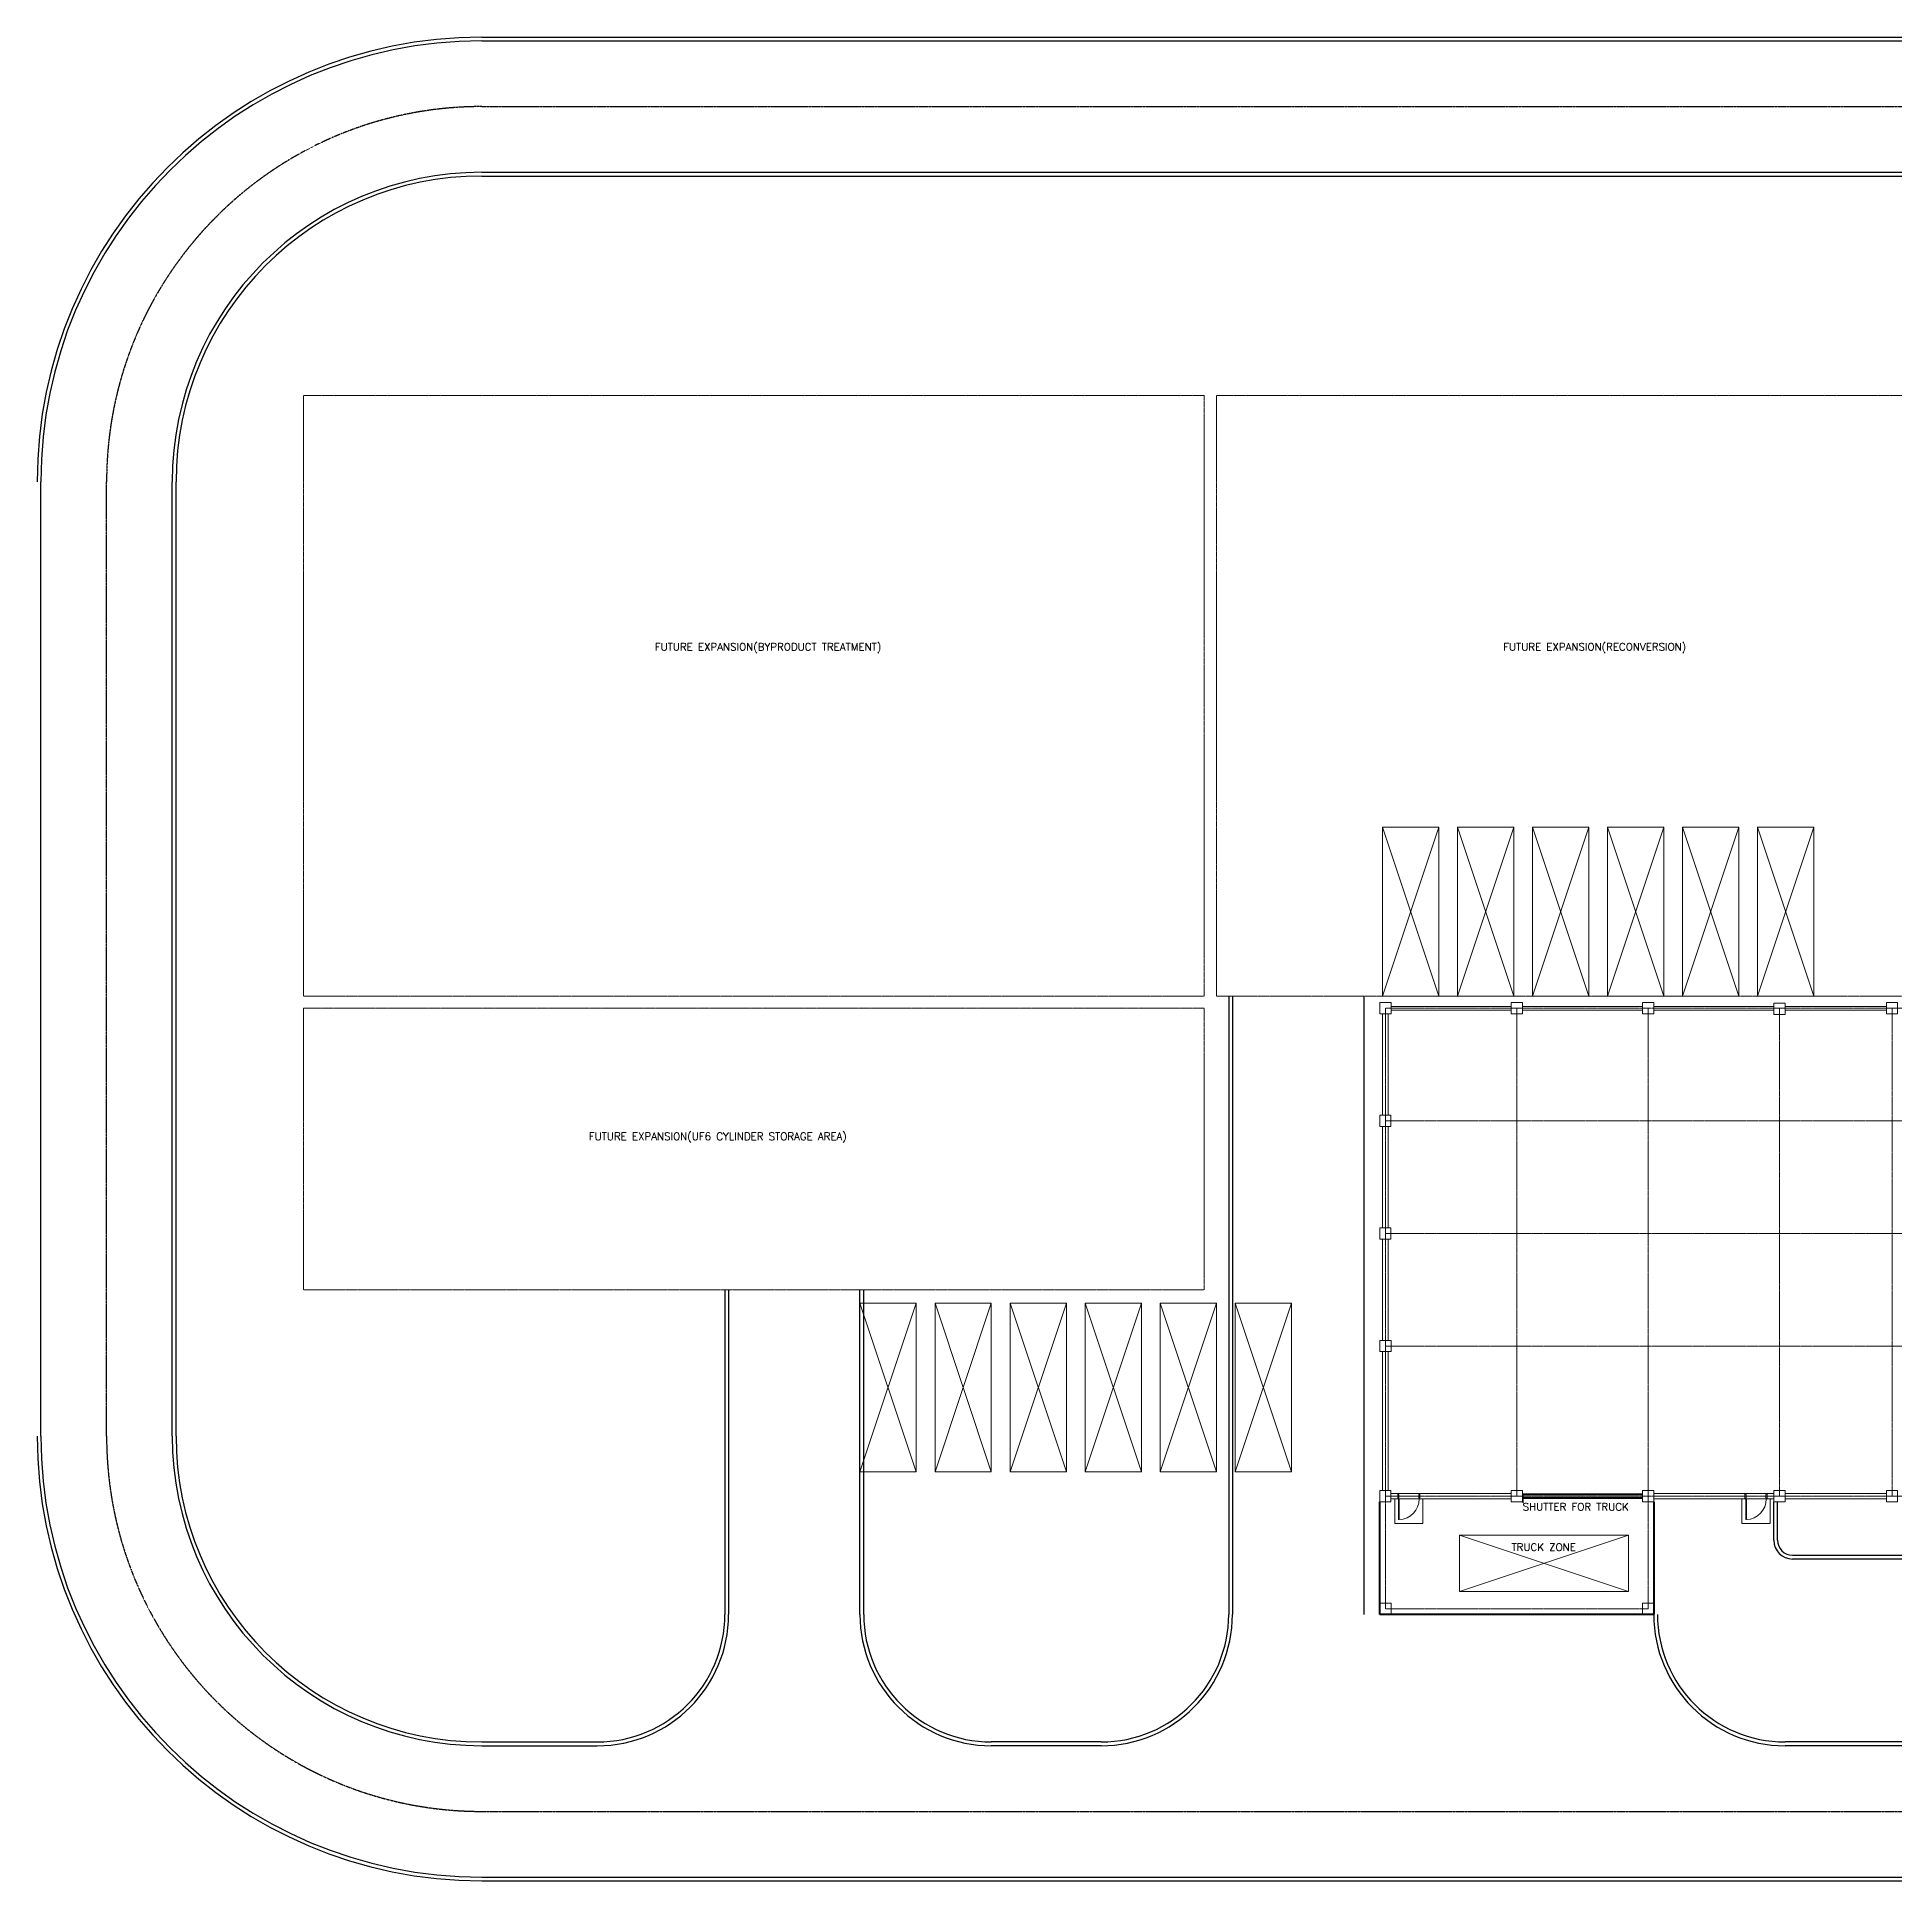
# Model space of a CAD drawing. Extents: x -59767 to 1106559, y -1290 to 1129522.
# Drawn here: x 480064 to 579064, y 860678 to 958928 of the extents above; entities that cross this region are included whole.
import ezdxf
from ezdxf.enums import TextEntityAlignment as Align

# ---------------------------------------------------------------- set-up
doc = ezdxf.new("R2010")
doc.units = 0
for name, pattern in [('CENTER', [2, 1.25, -0.25, 0.25, -0.25]), ('HIDDEN', [0.375, 0.25, -0.125]), ('HIDDEN2', [0.1875, 0.125, -0.0625]), ('PHANTOM', [2.5, 1.25, -0.25, 0.25, -0.25, 0.25, -0.25])]:
    doc.linetypes.add(name, pattern=pattern)
for name, color, linetype in [('1', 2, 'CONTINUOUS'), ('CY', 4, 'CONTINUOUS'), ('Y', 2, 'CONTINUOUS')]:
    doc.layers.add(name, color=color, linetype=linetype)
for name, color, linetype, lineweight in [('COLUMN', 2, 'CONTINUOUS', 9), ('DOOR', 4, 'CONTINUOUS', 9), ('TEXT', 3, 'CONTINUOUS', 9), ('WALL', 7, 'CONTINUOUS', 9), ('WALL_200', 3, 'CONTINUOUS', 9), ('WALL_300', 7, 'CONTINUOUS', 9), ('가는선', 1, 'CONTINUOUS', 9), ('가상선', 252, 'PHANTOM', 9), ('중간선', 5, 'CONTINUOUS', 9), ('중심선', 1, 'CENTER', 9)]:
    doc.layers.add(name, color=color, linetype=linetype, lineweight=lineweight)
doc.styles.get("Standard").update_dxf_attribs({"font": 'romans.shx', "bigfont": 'whtgtxt.shx'})

# ---------------------------------------------------------------- blocks, each defined once
blk = doc.blocks.new('column600')
at = {"layer": 'COLUMN', "linetype": 'Continuous'}
blk.add_lwpolyline([(-300, -300), (300, -300), (300, 300), (-300, 300)], close=True, dxfattribs=at)

msp = doc.modelspace()

# ---------------------------------------------------------------- linework, layer by layer
at = {"layer": '1', "linetype": 'Continuous'}
msp.add_line((559263.4, 880827.8), (559263.4, 881227.8), dxfattribs=at)
at = {"layer": 'CY'}
for p, q in [((503763.9, 958927.8), (710613.9, 958927.8)), ((503763.9, 958727.8), (710613.9, 958727.8)), ((503763.9, 951727.8), (587863.9, 951727.8)), ((503763.9, 951527.8), (587863.9, 951527.8)), ((480263.9, 884377.8), (480263.9, 935227.8)), ((487263.9, 884377.8), (487263.9, 935227.8)), ((487463.9, 884377.8), (487463.9, 935227.8)), ((543563.7, 907827.8), (543563.7, 874877.8)), ((543763.7, 907827.8), (543763.7, 874877.8)), ((550763.7, 907827.8), (550763.7, 874877.8)), ((516713.4, 892177.8), (516713.4, 874877.8)), ((516913.4, 892177.8), (516913.4, 874877.8)), ((523913.4, 874877.8), (523913.4, 892177.8)), ((524113.4, 874877.8), (524113.4, 892177.8)), ((572613.9, 878827), (572613.9, 880877)), ((572813.9, 878827), (572813.9, 880877)), ((573613.9, 878027), (590863.9, 878027)), ((590863.9, 877827), (573613.9, 877827)), ((523913.4, 874877.8), (523913.4, 874877.8)), ((503763.9, 868077.8), (509913.4, 868077.8)), ((503763.9, 867877.8), (509913.4, 867877.8)), ((536763.7, 868077.8), (530913.4, 868077.8)), ((536763.7, 867877.8), (530913.4, 867877.8)), ((593863.9, 868077.8), (573214.9, 868077.8)), ((593863.9, 867877.8), (573214.9, 867877.8)), ((503763.9, 860877.8), (587489.7, 860877.8)), ((503763.9, 860677.8), (587489.7, 860677.8))]:
    msp.add_line(p, q, dxfattribs=at)
at = {"layer": 'CY', "color": 1, "linetype": 'CENTER', "ltscale": 10}
for p, q in [((503763.9, 955227.8), (710613.9, 955227.8)), ((483763.9, 884377.8), (483763.9, 935227.8)), ((503763.9, 864377.8), (730613.9, 864377.8))]:
    msp.add_line(p, q, dxfattribs=at)
at = {"layer": 'CY'}
for centre, radius, start, end in [((503763.9, 935227.8), 23700, 90, 180), ((503763.9, 935227.8), 23500, 90, 180), ((503763.9, 935227.8), 16500, 90, 180), ((503763.9, 935227.8), 16300, 90, 180), ((503763.9, 884377.8), 23700, 180, 270), ((503763.9, 884377.8), 23500, 180, 270), ((503763.9, 884377.8), 16500, 180, 270), ((503763.9, 884377.8), 16300, 180, 270), ((573613.9, 878827), 1000, 180, 270), ((573613.9, 878827), 800, 180, 270), ((509913.4, 874877.8), 7000, 270, 0), ((509913.4, 874877.8), 6800, 270, 0), ((530913.4, 874877.8), 7000, 180, 270), ((530913.4, 874877.8), 6800, 180, 270), ((536763.7, 874877.8), 7000, 270, 0), ((536763.7, 874877.8), 6800, 270, 0), ((573214.9, 874877.8), 7000, 180, 270), ((573214.9, 874877.8), 6800, 180, 270)]:
    msp.add_arc(centre, radius, start, end, dxfattribs=at)
at = {"layer": 'CY', "color": 1, "linetype": 'CENTER', "ltscale": 10}
for centre, start, end in [((503763.9, 935227.8), 90, 180), ((503763.9, 884377.8), 180, 270)]:
    msp.add_arc(centre, 20000, start, end, dxfattribs=at)
at = {"layer": 'DOOR', "color": 0, "linetype": 'HIDDEN', "lineweight": 60}
for p, q in [((565613, 881268.5), (559213, 881268.5)), ((565613.4, 881064.1), (559213.4, 881064.1))]:
    msp.add_line(p, q, dxfattribs=at)
at = {"layer": 'WALL', "color": 0}
for p, q in [((552570.9, 881057.8), (552570.9, 881297.8)), ((553754.9, 881057.8), (553754.9, 881297.8)), ((571071.9, 881057.8), (571071.9, 881297.8)), ((572255.9, 881057.8), (572255.9, 881297.8)), ((552612.9, 881027.8), (552660.9, 881027.8)), ((552612.9, 881027.8), (552612.9, 879927.8)), ((552652.9, 881027.8), (552652.9, 879927.8)), ((553712.9, 881027.8), (553664.9, 881027.8)), ((571113.9, 881027.8), (571113.9, 879927.8)), ((571113.9, 881027.8), (571161.9, 881027.8)), ((571153.9, 881027.8), (571153.9, 879927.8)), ((572213.9, 881027.8), (572165.9, 881027.8)), ((552612.9, 879927.8), (552652.9, 879927.8)), ((571113.9, 879927.8), (571153.9, 879927.8))]:
    msp.add_line(p, q, dxfattribs=at)
at = {"layer": 'WALL', "color": 0, "linetype": 'HIDDEN', "lineweight": 60}
for p, q in [((551614.9, 874877.8), (551614.4, 880877.8)), ((566214.9, 880877.8), (566214.9, 874877.8)), ((566214.9, 874877.8), (551614.9, 874877.8))]:
    msp.add_line(p, q, dxfattribs=at)
at = {"layer": 'WALL', "color": 0}
for points in [[(552570.9, 881027.8), (552570.9, 881327.8), (552612.9, 881327.8), (552612.9, 881267.8), (552630.9, 881267.8), (552630.9, 881087.8), (552612.9, 881087.8), (552612.9, 881027.8)], [(553754.9, 881027.8), (553754.9, 881327.8), (553712.9, 881327.8), (553712.9, 881267.8), (553694.9, 881267.8), (553694.9, 881087.8), (553712.9, 881087.8), (553712.9, 881027.8)], [(571071.9, 881027.8), (571071.9, 881327.8), (571113.9, 881327.8), (571113.9, 881267.8), (571131.9, 881267.8), (571131.9, 881087.8), (571113.9, 881087.8), (571113.9, 881027.8)], [(572255.9, 881027.8), (572255.9, 881327.8), (572213.9, 881327.8), (572213.9, 881267.8), (572195.9, 881267.8), (572195.9, 881087.8), (572213.9, 881087.8), (572213.9, 881027.8)]]:
    msp.add_lwpolyline(points, close=True, dxfattribs=at)
at = {"layer": 'WALL_200', "ltscale": 0.5}
for p, q in [((552212.9, 907277.8), (558613.4, 907277.8)), ((552212.9, 907077.8), (558613.4, 907077.8)), ((559213.4, 907277.8), (565613.9, 907277.8)), ((559213.4, 907077.8), (565613.9, 907077.8)), ((566213.9, 907277.8), (572613.9, 907277.8)), ((566213.9, 907077.8), (572613.9, 907077.8)), ((573213.9, 907277.8), (578613.9, 907277.8)), ((573213.9, 907077.8), (578613.9, 907077.8))]:
    msp.add_line(p, q, dxfattribs=at)
at = {"layer": 'WALL_300', "lineweight": 9}
for p, q in [((551762.8, 901477.8), (551762.8, 906877.8)), ((552062.9, 901477.8), (552062.9, 906877.8)), ((551762.8, 895477.8), (551762.8, 900877.8)), ((552062.9, 895477.8), (552062.9, 900877.8)), ((551762.8, 889477.8), (551762.8, 894877.8)), ((552062.9, 889477.8), (552062.9, 894877.8)), ((551762.8, 881477.8), (551762.8, 888877.8)), ((552062.9, 881477.8), (552062.9, 888877.8))]:
    msp.add_line(p, q, dxfattribs=at)
at = {"layer": 'WALL_300', "linetype": 'Continuous', "lineweight": 9}
for p, q in [((552212.9, 881327.8), (558612.9, 881327.8)), ((566213.9, 881327.8), (572613.9, 881327.8)), ((573213.9, 881327.8), (578613.9, 881327.8)), ((552212.9, 881027.8), (558612.9, 881027.8)), ((566213.9, 881027.8), (572613.9, 881027.8)), ((573213.9, 881027.8), (578613.9, 881027.8))]:
    msp.add_line(p, q, dxfattribs=at)
for points in [[(553912.9, 879727.8), (552412.9, 879727.8), (552412.9, 881027.8), (553912.9, 881027.8)], [(572413.9, 879727.8), (570913.9, 879727.8), (570913.9, 881027.8), (572413.9, 881027.8)]]:
    msp.add_lwpolyline(points, close=True, dxfattribs=at)
for centre in [(552612.9, 881027.8), (571113.9, 881027.8)]:
    msp.add_arc(centre, 1100, 272.083942, 0, dxfattribs=at)
at = {"layer": 'Y', "linetype": 'HIDDEN2', "ltscale": 5}
for p, q in [((559263.4, 881268.5), (565613.9, 881268.5)), ((559263.4, 881064.1), (565613.9, 881064.1))]:
    msp.add_line(p, q, dxfattribs=at)
at = {"layer": '가는선', "lineweight": 9}
for p, q in [((551753.3, 916827.8), (554753.3, 916827.8)), ((555753.3, 916827.8), (558753.3, 916827.8)), ((559753.3, 916827.8), (562753.3, 916827.8)), ((563753.3, 916827.8), (566753.3, 916827.8)), ((567753.3, 916827.8), (570753.3, 916827.8)), ((571753.3, 916827.8), (574753.3, 916827.8)), ((551753.3, 907827.8), (554753.3, 907827.8)), ((555753.3, 907827.8), (558753.3, 907827.8)), ((559753.3, 907827.8), (562753.3, 907827.8)), ((563753.3, 907827.8), (566753.3, 907827.8)), ((567753.3, 907827.8), (570753.3, 907827.8)), ((571753.3, 907827.8), (574753.3, 907827.8)), ((523913.4, 891467.3), (526913.4, 891467.3)), ((527913.4, 891467.3), (530913.4, 891467.3)), ((531913.4, 891467.3), (534913.4, 891467.3)), ((535913.4, 891467.3), (538913.4, 891467.3)), ((539913.4, 891467.3), (542913.4, 891467.3)), ((543913.4, 891467.3), (546913.4, 891467.3)), ((523913.4, 882467.3), (526913.4, 882467.3)), ((527913.4, 882467.3), (530913.4, 882467.3)), ((531913.4, 882467.3), (534913.4, 882467.3)), ((535913.4, 882467.3), (538913.4, 882467.3)), ((539913.4, 882467.3), (542913.4, 882467.3)), ((543913.4, 882467.3), (546913.4, 882467.3)), ((555869.6, 879099.4), (555869.6, 876099.4)), ((564869.6, 879099.4), (564869.6, 876099.4))]:
    msp.add_line(p, q, dxfattribs=at)
at = {"layer": '가는선'}
for p, q in [((551753.3, 907827.8), (551753.3, 916827.8)), ((554753.3, 916827.8), (551753.3, 907827.8)), ((551753.3, 916827.8), (554753.3, 907827.8)), ((554753.3, 907827.8), (554753.3, 916827.8)), ((555753.3, 907827.8), (555753.3, 916827.8)), ((558753.3, 916827.8), (555753.3, 907827.8)), ((555753.3, 916827.8), (558753.3, 907827.8)), ((558753.3, 907827.8), (558753.3, 916827.8)), ((559753.3, 907827.8), (559753.3, 916827.8)), ((562753.3, 916827.8), (559753.3, 907827.8)), ((559753.3, 916827.8), (562753.3, 907827.8)), ((562753.3, 907827.8), (562753.3, 916827.8)), ((563753.3, 907827.8), (563753.3, 916827.8)), ((566753.3, 916827.8), (563753.3, 907827.8)), ((563753.3, 916827.8), (566753.3, 907827.8)), ((566753.3, 907827.8), (566753.3, 916827.8)), ((567753.3, 907827.8), (567753.3, 916827.8)), ((570753.3, 916827.8), (567753.3, 907827.8)), ((567753.3, 916827.8), (570753.3, 907827.8)), ((570753.3, 907827.8), (570753.3, 916827.8)), ((571753.3, 907827.8), (571753.3, 916827.8)), ((574753.3, 916827.8), (571753.3, 907827.8)), ((571753.3, 916827.8), (574753.3, 907827.8)), ((574753.3, 907827.8), (574753.3, 916827.8)), ((523913.4, 882467.3), (523913.4, 891467.3)), ((526913.4, 891467.3), (523913.4, 882467.3)), ((523913.4, 891467.3), (526913.4, 882467.3)), ((526913.4, 882467.3), (526913.4, 891467.3)), ((527913.4, 882467.3), (527913.4, 891467.3)), ((530913.4, 891467.3), (527913.4, 882467.3)), ((527913.4, 891467.3), (530913.4, 882467.3)), ((530913.4, 882467.3), (530913.4, 891467.3)), ((531913.4, 882467.3), (531913.4, 891467.3)), ((534913.4, 891467.3), (531913.4, 882467.3)), ((531913.4, 891467.3), (534913.4, 882467.3)), ((534913.4, 882467.3), (534913.4, 891467.3)), ((535913.4, 882467.3), (535913.4, 891467.3)), ((538913.4, 891467.3), (535913.4, 882467.3)), ((535913.4, 891467.3), (538913.4, 882467.3)), ((538913.4, 882467.3), (538913.4, 891467.3)), ((539913.4, 882467.3), (539913.4, 891467.3)), ((542913.4, 891467.3), (539913.4, 882467.3)), ((539913.4, 891467.3), (542913.4, 882467.3)), ((542913.4, 882467.3), (542913.4, 891467.3)), ((543913.4, 882467.3), (543913.4, 891467.3)), ((546913.4, 891467.3), (543913.4, 882467.3)), ((543913.4, 891467.3), (546913.4, 882467.3)), ((546913.4, 882467.3), (546913.4, 891467.3)), ((555869.6, 879099.4), (564869.6, 879099.4)), ((564869.6, 876099.4), (555869.6, 879099.4)), ((564869.6, 879099.4), (555869.6, 876099.4)), ((555869.6, 876099.4), (564869.6, 876099.4))]:
    msp.add_line(p, q, dxfattribs=at)
at = {"layer": '가상선', "lineweight": 9}
for points in [[(494263.9, 939827.8), (542263.9, 939827.8), (542263.9, 907827.8), (494263.9, 907827.8)], [(542913.9, 939827.8), (584913.9, 939827.8), (584913.9, 907827.8), (542913.9, 907827.8)], [(494263.9, 907177.8), (542263.9, 907177.8), (542263.9, 892177.8), (494263.9, 892177.8)]]:
    msp.add_lwpolyline(points, close=True, dxfattribs=at)
at = {"layer": '중간선', "color": 2}
for p, q in [((551614.9, 874877.8), (551614.9, 874877.8)), ((566214.9, 874877.8), (566214.9, 874877.8))]:
    msp.add_line(p, q, dxfattribs=at)
at = {"layer": '중심선'}
for p, q in [((551913.4, 907177.8), (678213.9, 907177.8)), ((551913.4, 875177.8), (551913.4, 907177.8)), ((558913.4, 881177.8), (558913.4, 907177.8)), ((565913.9, 875177.8), (565913.9, 907177.8)), ((572913.9, 907177.8), (572913.9, 881177.8)), ((578913.9, 907177.8), (578913.9, 881177.8)), ((551913.4, 901177.8), (678213.9, 901177.8)), ((551913.4, 895177.8), (678213.9, 895177.8)), ((551913.4, 889177.8), (678213.9, 889177.8)), ((551913.4, 881177.8), (678213.9, 881177.8)), ((551913.4, 875177.8), (565913.9, 875177.8))]:
    msp.add_line(p, q, dxfattribs=at)

# ---------------------------------------------------------------- block references
at = {"layer": 'COLUMN', "linetype": 'Continuous'}
for p in [(551913.4, 907177.8), (558913.4, 907177.8), (565913.9, 907177.8), (572913.9, 907152.8), (572913.9, 907152.8), (578913.9, 907177.8), (551912.9, 901177.8), (551912.9, 895177.8), (551913.3, 889177.8), (551912.9, 881177.8), (558913.4, 881177.8), (565913.9, 881177.8), (572913.9, 881177.5), (578913.9, 881177.5), (551913.4, 875177.8), (565913.9, 875177.8)]:
    msp.add_blockref('column600', p, dxfattribs=at)
at = {"layer": 'COLUMN', "linetype": 'Continuous', "xscale": -1, "rotation": 270}
msp.add_blockref('column600', (572913.9, 881177.5), dxfattribs=at)

# ---------------------------------------------------------------- texts
at = {"layer": 'TEXT', "lineweight": 9}
for s, p in [('FUTURE EXPANSION(BYPRODUCT TREATMENT)', (512980.5, 926117.2)), ('FUTURE EXPANSION(RECONVERSION)', (558193.1, 926117.2)), ('FUTURE EXPANSION(UF6 CYLINDER STORAGE AREA)', (509463.7, 900033.2))]:
    msp.add_text(s, height=400, dxfattribs=at).set_placement(p, align=Align.BOTTOM_LEFT)
for s, p in [('SHUTTER FOR TRUCK', (559228, 880413)), ('TRUCK ZONE', (558637.4, 878259.3))]:
    msp.add_text(s, height=400, dxfattribs=at).set_placement(p)

doc.saveas('drawing.dxf')
